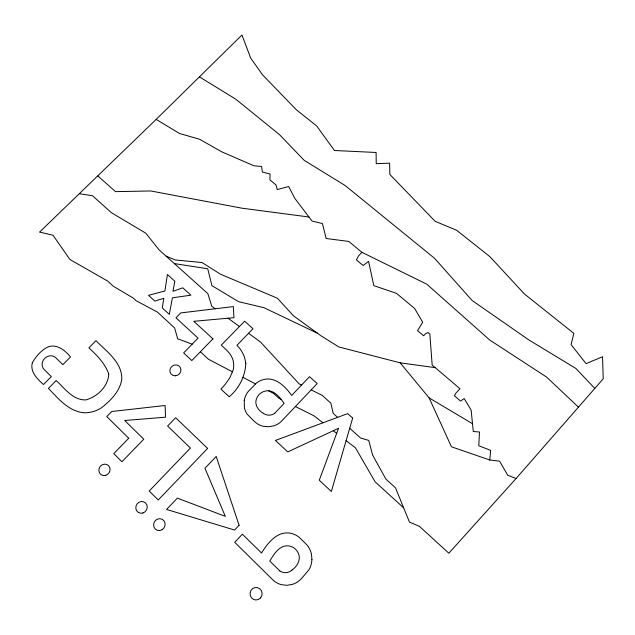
<?xml version="1.0" encoding="UTF-8"?>
<svg xmlns="http://www.w3.org/2000/svg" width="635" height="635" viewBox="0 0 635 635"><rect width="100%" height="100%" fill="white"/><g stroke="black" fill="none" stroke-linecap="round" stroke-linejoin="round"><path stroke-width="0.95" d="M192.167 344.186L177.625 338.772L174.649 327.985L157.48 312.134L136.096 300.688L133.255 298.061L113.276 286.21L107.847 281.17L69.874 259.485L53.022 235.228L39.553 232.108L156.162 119.404L241.959 35.02L250.73 58.19L262.596 74.882L296.315 109.744L316.706 125.968L334.423 150.495L376.103 152.479L376.237 163.663L389.636 163.147L389.827 174.427L435.15 221.305L456.716 230.33L489.76 256.532L524.605 294.14L573.85 333.367L571.103 344.638L586.089 363.641L602.52 356.743L603.25 378.762L516.088 478.512L507.73 475.234L499.594 461.161L489.775 460.002L490.601 450.366L478.79 445.738L479.496 431.998L473.289 431.506L471.146 410.107L464.177 398.574L460.518 401.026L454.414 395.819L455.724 393.375L460.002 388.731L432.173 365.085L429.847 334.137L427.871 332.478L425.41 333.835L423.608 335.756L417.544 330.652L422.68 322.255L414.663 308.515L396.502 293.362L373.817 285.639L368.57 261.374L363.117 265.509L356.41 259.913L358.68 255.707L361.934 252.325L426.752 284.155L489.744 340.035L546.497 377.007L578.461 407.138M516.088 478.512L448.85 553.212L419.465 526.383L409.464 522.073L395.486 487.815L385.889 479.108L372.57 454.993L368.744 440.396L360.609 438.047L349.71 428.236M274.804 413.194L284.083 403.439C279.606 396.851 272.764 388.104 263.708 391.533A11.708 11.295 -31.1 0 0 256.992 397.645C253.738 403.812 257.858 410.186 263.271 413.314M291.965 570.119C297.529 566.174 301.577 559.006 297.886 552.394A12.502 12.176 -81.6 0 0 290.568 546.29C280.511 543.401 274.137 553.752 269.78 561.062L279.868 570.944M308.967 217.011L241.927 208.185L150.749 190.96L115.514 191.643L97.917 175.99M166.068 256.143L175.292 259.953L202.001 262.525L220.543 274.241L277.463 298.244L293.489 315.825L321.048 335.844L338.915 346.972L400.169 362.839L435.181 367.641M174.387 263.604L207.716 268.756L211.939 285.663L238.498 301.641L263.969 307.697L317.476 333.248M79.653 193.731L92.623 195.802L111.379 212.669L145.788 233.172L159.139 249.92L207.851 293.624L211.773 306.237L215.217 308.769M489.775 460.002L451.445 446.794L429.125 397.899L400.169 362.839M301.546 385.064L299.133 383.865L260.509 342.043L248.579 333.28M311.206 389.882L322.12 395.319L330.859 403.161L333.177 413.353L337.63 417.37M281.051 399.328L278.963 398.28L273.701 393.478L268.788 390.898M295.418 406.527L313.888 415.774L322.993 422.799M232.672 371.935L208.478 359.243L200.374 351.766M242.935 377.333L255.429 383.889M429.125 397.899L472.511 423.728M156.162 119.404L179.594 133.533L199.549 139.232L221.655 151.781L253.905 165.775L261.62 166.489L262.358 172.045L270.065 173.998L269.899 179.872L276.034 184.975L277.225 189.579L288.655 186.507L294.807 198.35L312.023 221.036L322.445 223.552L326.136 238.498L348.813 241.443L361.934 252.325M199.406 76.867L235.648 99.092L279.424 134.572L304.197 160.337L345.115 185.507L434.546 258.294L472.107 300.498L528.844 339.916L575.826 368.435L594.812 388.422M228.076 318.214L239.395 326.533M333.272 430.736L336.669 433.348M346.107 440.626L355.497 447.873L375.094 481.806L403.662 507.849M274.828 413.226A9.438 9.12 -31.3 0 1 263.295 413.282M291.933 570.087A10.097 9.811 -82 0 1 279.844 570.984M245.816 363.172C245.539 370.61 243.348 377.928 239.625 384.365A46.069 43.41 -34.9 0 1 229.219 396.811L220.909 389.088L225.1 384.548L229.886 377.658L233.307 369.578A21.741 20.558 -34 0 0 233.196 361.013C231.791 354.187 226.116 349.663 221.274 345.178L244.586 321.199L252.992 328.724L236.926 345.297A34.092 32.25 -34.2 0 1 244.57 357.529L245.816 363.172M311.92 559.514L311.65 562.213A21.741 21.185 -82.7 0 1 308.912 569.849L301.8 578.183A21.407 20.812 -82.5 0 1 292.362 584.39L286.822 585.319L281.297 584.668A20.368 19.796 -82.7 0 1 271.899 578.953L234.728 542.314L242.34 534.186L261.541 552.99C267.716 543.068 277.487 530.408 290.894 533.336A19.804 19.304 -80.4 0 1 299.545 537.631L306.776 544.767A20.86 20.32 -82.9 0 1 311.452 554.164L311.92 559.514M244.253 400.256L244.364 407.559A20.344 19.614 -31.8 0 0 247.229 414.282L254.254 421.33A20.01 19.336 -31.7 0 0 263.422 426.315L268.716 426.768L273.955 425.799A19.034 18.399 -31.9 0 0 282.718 419.925L317.19 383.556L309.507 376.69L291.687 395.438C285.321 386.509 275.058 376.023 262.914 379.778A18.598 17.923 -30.3 0 0 256.659 382.857L248.309 391.39A19.51 18.812 -31.9 0 0 244.253 400.256M108.744 373.928C108.291 386.334 97.568 396.502 86.146 399.867C73.049 400.622 64.826 388.382 56.19 380.563L48.419 388.374C58.491 398.82 68.937 411.655 84.55 412.814C91.083 412.671 97.584 410.956 102.743 406.797C111.435 399.645 120.047 390.898 121.769 379.278C122.341 362.45 106.529 351.449 95.964 340.693L88.884 347.813C96.901 355.227 104.981 363.45 108.744 373.928M163.79 298.299L162.314 307.983L169.323 314.373L172.387 297.823L190.905 295.172L182.777 287.822L172.95 291.322L174.847 281.21L167.418 274.495L164.902 290.997L148.542 295.315L154.861 301.125L163.79 298.299M32.345 362.776C29.805 371.737 37.401 379.19 43.482 384.516L51.34 376.634L43.751 369.102A8.311 7.509 -43.4 0 1 42.537 361.815L43.41 359.989A8.311 7.509 -43.4 0 1 55.459 357.394L62.857 364.657L70.501 356.981C65.103 350.155 55.467 342.646 46.522 347.678C40.457 351.219 35.735 356.695 32.345 362.776M352.663 418.076L331.335 491.466L319.27 480.25L338.55 428.284L287.75 451.898L275.439 440.436L347.694 413.631L352.663 418.076M239.093 525.256L234.601 530.042L166.56 509.453L177.363 498.118L225.306 516.358L204.954 468.249L216.194 456.462L239.093 525.256M207.613 448.397L158.234 500.015L149.217 490.998L190.429 448.056L167.616 426.029L175.641 417.735L207.613 448.397M128.738 438.253L113.784 453.636L121.92 461.756L143.796 439.198L124.714 420.497L165.513 417.187L165.116 405.495L111.752 411.504L106.767 416.584L128.738 438.253M212.955 338.852L191.826 360.537L183.634 352.917L198.08 338.13L175.958 317.81L180.769 312.92L233.331 306.586L233.95 317.683L193.754 321.31L212.955 338.852M260.406 598.019A6.271 6.017 -80.9 0 0 257.556 587.629A6.271 6.017 -80.9 0 0 250.285 595.511A6.271 6.017 -80.9 0 0 260.406 598.019M162.179 529.685A6.032 5.699 -60.8 0 0 162.314 519.374A6.032 5.699 -60.8 0 0 153.575 524.843A6.032 5.699 -60.8 0 0 162.179 529.685M142.915 512.993A5.985 5.628 -57.8 0 0 145.661 503.055A5.985 5.628 -57.8 0 0 136.025 506.063A5.985 5.628 -57.8 0 0 142.915 512.993M105.767 475.337A5.882 5.461 -52.8 0 0 108.553 465.645A5.882 5.461 -52.8 0 0 99.084 468.622A5.882 5.461 -52.8 0 0 105.767 475.337M175.355 375.793A5.675 5.318 -37.8 0 0 180.221 367.363A5.675 5.318 -37.8 0 0 170.624 367.879A5.675 5.318 -37.8 0 0 175.355 375.793"/></g></svg>
